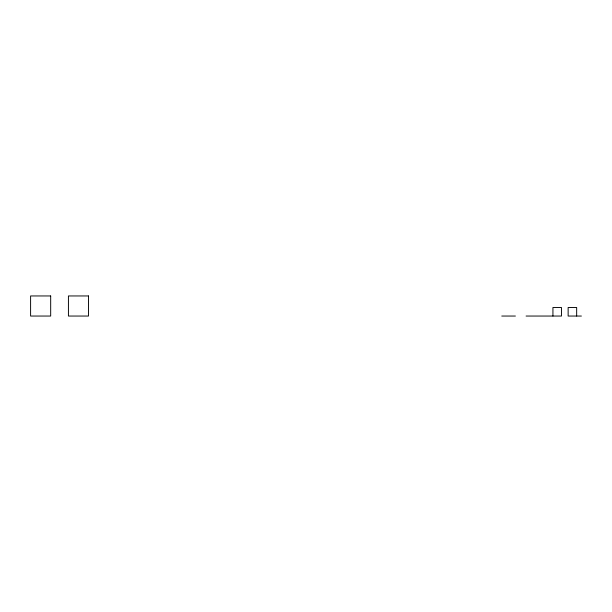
<?xml version="1.0" encoding="UTF-8"?>
<svg xmlns="http://www.w3.org/2000/svg" width="612" height="612" viewBox="0 0 612 612"><rect width="100%" height="100%" fill="white"/><g stroke="black" fill="none" stroke-linecap="round" stroke-linejoin="round"><path stroke-width="0.92" d="M501.763 316.044L515.403 316.044M526.083 316.044L561.472 316.044L561.472 307.507L552.934 307.507L552.934 316.044M581.4 316.044L568.135 316.044L568.135 307.507L576.665 307.507L576.665 316.044M50.681 295.956L30.6 295.956L30.6 316.044L50.681 316.044L50.681 295.956M88.511 295.956L68.429 295.956L68.429 316.044L88.511 316.044L88.511 295.956"/></g></svg>
